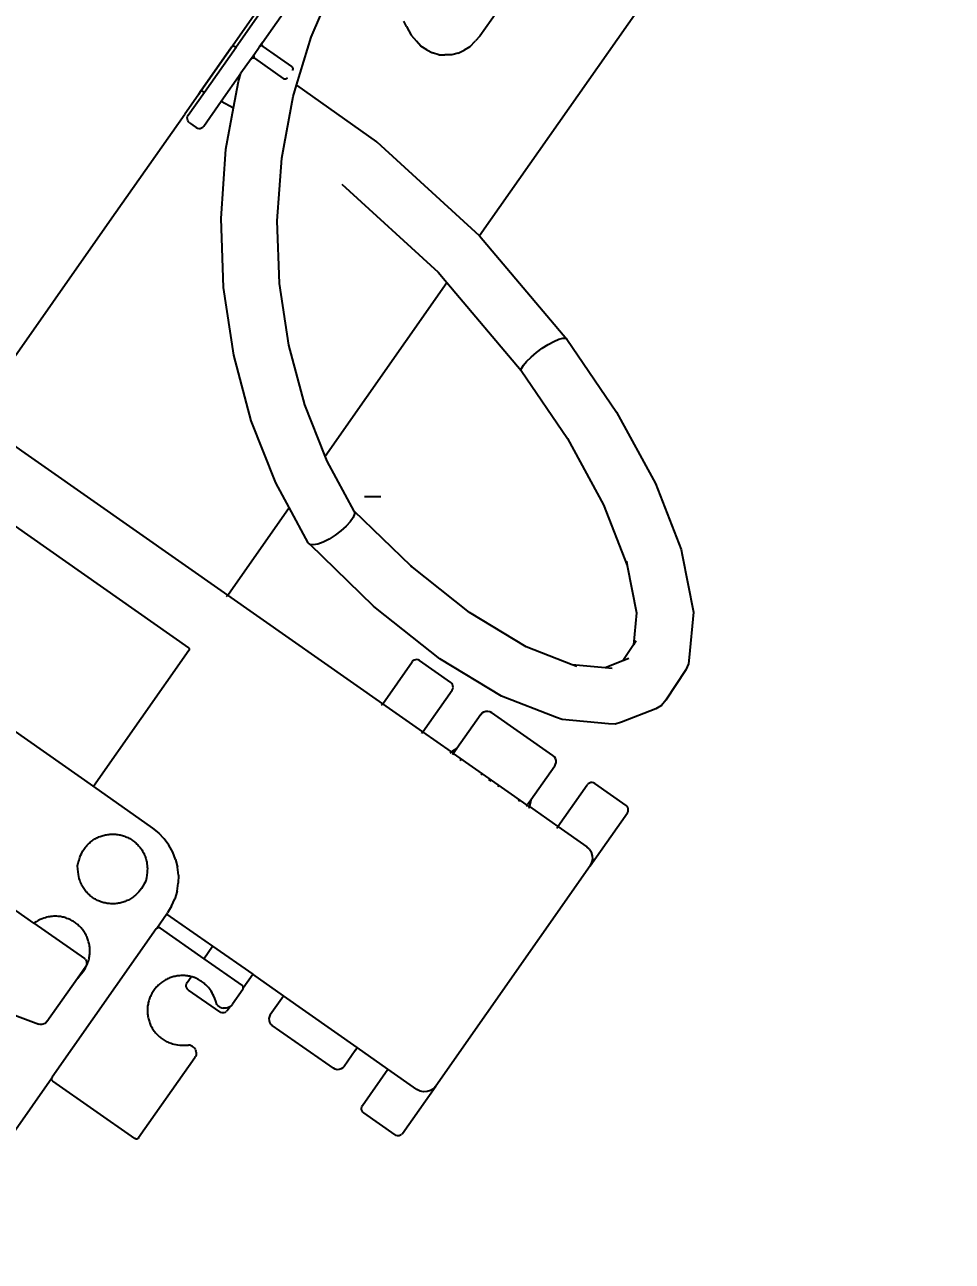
# Model space of a CAD drawing. Header units: metres. Extents: x 141303 to 146299, y 125960 to 127091.
# Drawn here: x 146021.272 to 146021.679, y 126153.437 to 126153.98 of the extents above; entities that cross this region are included whole.
import ezdxf

# ---------------------------------------------------------------- set-up
doc = ezdxf.new("R2010")
doc.units = ezdxf.units.M
doc.header["$MEASUREMENT"] = 0
for name, color, linetype in [('DIMENSION', 50, 'Continuous'), ('Edges', 7, 'Continuous'), ('FURNITURE', 6, 'Continuous')]:
    doc.layers.add(name, color=color, linetype=linetype)
doc.styles.get("Standard").update_dxf_attribs({"font": 'arial.ttf'})
doc.dimstyles.get("Standard").update_dxf_attribs({"dimtxt": 0.18, "dimasz": 0.18, "dimexe": 0.18, "dimexo": 0.0625, "dimgap": 0.09, "dimtad": 0, "dimtih": 1, "dimtoh": 1, "dimdec": 4, "dimzin": 0, "dimdsep": 46, "dimtxsty": 'Standard', "dimcen": 0.09, "dimadec": 0, "dimazin": 0, "dimtfac": 1, "dimtdec": 4, "dimtofl": 0, "dimtmove": 0, "dimatfit": 3, "dimfxl": 1, "dimtolj": 1, "dimtzin": 0, "dimarcsym": 0})

# ---------------------------------------------------------------- blocks, each defined once
blk = doc.blocks.new('Mobile C-Arm X-Ray Machine pl')
at = {"layer": 'Edges'}
for p, q in [((3.26891, 2.76406), (3.35688, 2.76406)), ((3.26891, 2.64916), (3.26891, 2.76406)), ((3.35688, 2.76406), (3.40519, 2.76406)), ((3.40366, 2.76127), (3.40387, 2.76175)), ((3.40387, 2.76175), (3.40419, 2.76216)), ((3.40419, 2.76216), (3.4046, 2.76248)), ((3.4046, 2.76248), (3.40509, 2.76268)), ((3.40509, 2.76268), (3.40561, 2.76275)), ((3.53297, 2.76406), (3.40519, 2.76406)), ((3.40561, 2.76275), (3.41595, 2.76275)), ((3.41419, 2.76406), (3.41579, 2.76406)), ((3.41579, 2.76406), (3.41595, 2.76275)), ((3.43536, 2.76406), (3.41579, 2.76406)), ((3.41595, 2.76275), (3.43631, 2.76275)), ((3.43615, 2.76406), (3.43631, 2.76275)), ((3.4509, 2.76275), (3.43631, 2.76275)), ((3.24472, 2.75806), (3.24472, 2.64984)), ((3.40359, 2.76075), (3.40366, 2.76127)), ((3.40359, 2.76075), (3.40359, 2.75775)), ((3.40359, 2.75775), (3.40366, 2.75723)), ((3.40366, 2.75723), (3.40387, 2.75675)), ((3.40387, 2.75675), (3.40419, 2.75633)), ((3.40419, 2.75633), (3.4046, 2.75602)), ((3.4046, 2.75602), (3.40509, 2.75582)), ((3.40509, 2.75582), (3.40561, 2.75575)), ((3.40561, 2.75575), (3.41681, 2.75575)), ((3.41681, 2.75575), (3.41744, 2.75062)), ((3.41681, 2.75575), (3.4295, 2.75575)), ((3.41744, 2.75062), (3.42645, 2.75474)), ((3.42645, 2.75474), (3.4295, 2.75575)), ((3.43594, 2.75575), (3.4295, 2.75575)), ((3.43594, 2.75575), (3.43619, 2.75571)), ((3.43594, 2.75575), (3.43794, 2.75575)), ((3.43619, 2.75571), (3.43644, 2.75561)), ((3.43768, 2.75571), (3.43619, 2.75571)), ((3.43644, 2.75561), (3.43664, 2.75545)), ((3.43664, 2.75545), (3.4368, 2.75525)), ((3.4368, 2.75525), (3.4369, 2.75501)), ((3.4369, 2.75501), (3.43694, 2.75475)), ((3.4369, 2.75501), (3.43697, 2.75501)), ((3.43697, 2.75501), (3.43694, 2.75475)), ((3.43694, 2.74175), (3.43694, 2.75475)), ((3.43707, 2.75525), (3.43697, 2.75501)), ((3.43723, 2.75545), (3.43707, 2.75525)), ((3.43744, 2.75561), (3.43723, 2.75545)), ((3.43768, 2.75571), (3.43744, 2.75561)), ((3.43794, 2.75575), (3.43768, 2.75571)), ((3.43794, 2.75575), (3.44125, 2.75575)), ((3.44151, 2.75571), (3.44125, 2.75575)), ((3.44325, 2.75575), (3.44125, 2.75575)), ((3.44325, 2.75575), (3.44125, 2.75575)), ((3.44175, 2.75561), (3.44151, 2.75571)), ((3.44151, 2.75571), (3.44299, 2.75571)), ((3.44196, 2.75545), (3.44175, 2.75561)), ((3.44212, 2.75525), (3.44196, 2.75545)), ((3.44222, 2.75501), (3.44212, 2.75525)), ((3.44225, 2.75475), (3.44222, 2.75501)), ((3.44225, 2.75475), (3.44229, 2.75501)), ((3.44225, 2.74175), (3.44225, 2.75475)), ((3.44229, 2.75501), (3.44239, 2.75525)), ((3.44239, 2.75525), (3.44255, 2.75545)), ((3.44255, 2.75545), (3.44275, 2.75561)), ((3.44275, 2.75561), (3.44299, 2.75571)), ((3.44299, 2.75571), (3.44325, 2.75575)), ((3.44325, 2.75575), (3.47358, 2.75575)), ((3.4033, 2.74414), (3.41744, 2.75062)), ((3.38138, 2.73102), (3.4033, 2.74414)), ((3.45522, 2.74219), (3.47738, 2.74679)), ((3.43694, 2.74175), (3.43697, 2.74149)), ((3.43697, 2.74149), (3.43707, 2.74125)), ((3.43707, 2.74125), (3.43723, 2.74104)), ((3.43723, 2.74104), (3.43744, 2.74088)), ((3.43744, 2.74088), (3.43768, 2.74078)), ((3.43765, 2.73639), (3.45522, 2.74219)), ((3.43768, 2.74078), (3.43794, 2.74075)), ((3.44125, 2.74075), (3.44151, 2.74078)), ((3.44151, 2.74078), (3.44175, 2.74088)), ((3.44175, 2.74088), (3.44196, 2.74104)), ((3.44196, 2.74104), (3.44212, 2.74125)), ((3.44212, 2.74125), (3.44222, 2.74149)), ((3.44222, 2.74149), (3.44225, 2.74175)), ((3.41741, 2.72766), (3.43345, 2.73501)), ((3.43345, 2.73501), (3.43765, 2.73639)), ((3.43765, 2.73639), (3.43752, 2.70024)), ((3.43765, 2.73648), (3.43765, 2.73639)), ((3.36106, 2.7156), (3.38138, 2.73102)), ((3.39253, 2.71346), (3.41244, 2.72538)), ((3.41244, 2.72538), (3.41741, 2.72766)), ((3.47866, 2.71561), (3.47974, 2.71759)), ((3.34269, 2.69816), (3.36106, 2.7156)), ((3.37408, 2.69947), (3.39253, 2.71346)), ((3.47701, 2.71231), (3.47628, 2.70949)), ((3.47866, 2.71561), (3.47701, 2.71231)), ((3.47576, 2.70707), (3.47628, 2.70949)), ((3.47592, 2.7046), (3.47576, 2.70707)), ((3.47592, 2.7046), (3.47614, 2.70219)), ((3.47697, 2.69982), (3.47614, 2.70219)), ((3.18262, 2.69897), (3.18262, 2.64916)), ((3.32658, 2.67898), (3.34269, 2.69816)), ((3.3574, 2.68363), (3.37408, 2.69947)), ((3.41733, 2.7017), (3.4111, 2.65398)), ((3.4375, 2.70009), (3.43088, 2.64935)), ((3.43752, 2.70024), (3.4375, 2.70009)), ((3.47697, 2.69982), (3.47818, 2.698)), ((3.47962, 2.69593), (3.47818, 2.698)), ((3.48156, 2.69433), (3.47962, 2.69593)), ((3.48156, 2.69433), (3.4837, 2.69317)), ((3.48596, 2.69217), (3.4837, 2.69317)), ((3.48596, 2.69217), (3.4889, 2.69169)), ((3.49127, 2.69136), (3.4889, 2.69169)), ((3.79022, 2.69136), (3.49127, 2.69136)), ((3.34278, 2.66622), (3.3574, 2.68363)), ((3.31301, 2.65841), (3.32658, 2.67898)), ((3.33153, 2.64916), (3.34278, 2.66622)), ((3.30839, 2.64916), (3.31301, 2.65841)), ((3.4111, 2.65398), (3.40982, 2.64916)), ((3.09093, 2.64741), (3.09926, 2.61529)), ((3.12875, 2.63822), (3.12875, 2.65041)), ((3.18251, 2.64908), (3.18262, 2.64916)), ((3.18262, 2.64916), (3.18251, 2.64916)), ((3.18262, 2.64916), (3.18262, 2.62253)), ((3.24391, 2.64916), (3.18262, 2.64916)), ((3.24417, 2.64919), (3.24391, 2.64916)), ((3.24439, 2.64928), (3.24417, 2.64919)), ((3.24456, 2.64943), (3.24439, 2.64928)), ((3.24467, 2.64962), (3.24456, 2.64943)), ((3.24472, 2.64984), (3.24467, 2.64962)), ((3.26824, 2.64916), (3.26874, 2.64916)), ((3.26891, 2.64916), (3.30839, 2.64916)), ((3.26891, 2.57932), (3.26891, 2.64916)), ((3.30179, 2.63593), (3.30839, 2.64916)), ((3.32107, 2.62875), (3.33045, 2.64754)), ((3.33045, 2.64754), (3.33153, 2.64916)), ((3.33153, 2.64916), (3.40982, 2.64916)), ((3.40982, 2.64916), (3.39894, 2.60808)), ((3.43083, 2.64916), (3.41805, 2.60095)), ((3.43088, 2.64935), (3.43083, 2.64916)), ((3.70644, 2.64916), (3.43083, 2.64916)), ((3.12875, 2.63822), (3.12875, 2.61541)), ((3.2965, 2.60281), (3.30168, 2.63504)), ((3.30168, 2.63504), (3.30179, 2.63593)), ((3.30224, 2.63398), (3.30168, 2.63504)), ((3.30343, 2.6328), (3.30224, 2.63398)), ((3.30516, 2.63159), (3.30343, 2.6328)), ((3.30732, 2.63043), (3.30516, 2.63159)), ((3.30976, 2.6294), (3.30732, 2.63043)), ((3.31231, 2.62857), (3.30976, 2.6294)), ((3.3148, 2.628), (3.31231, 2.62857)), ((3.31707, 2.62772), (3.3148, 2.628)), ((3.31649, 2.60005), (3.32107, 2.62875)), ((3.31895, 2.62776), (3.31707, 2.62772)), ((3.32031, 2.62811), (3.31895, 2.62776)), ((3.32107, 2.62875), (3.32031, 2.62811)), ((3.18262, 2.62253), (3.18242, 2.6196)), ((3.09945, 2.61481), (3.09926, 2.61529)), ((3.12868, 2.6149), (3.12875, 2.61541)), ((3.18091, 2.61393), (3.18185, 2.61672)), ((3.18185, 2.61672), (3.18242, 2.6196)), ((3.09977, 2.61435), (3.09945, 2.61481)), ((3.10019, 2.61396), (3.09977, 2.61435)), ((3.10068, 2.61367), (3.10019, 2.61396)), ((3.10121, 2.61348), (3.10068, 2.61367)), ((3.10175, 2.61341), (3.10121, 2.61348)), ((3.10175, 2.61341), (3.12127, 2.61341)), ((3.12127, 2.61341), (3.12675, 2.61341)), ((3.12142, 2.61335), (3.12127, 2.61341)), ((3.12727, 2.61348), (3.12675, 2.61341)), ((3.12775, 2.61368), (3.12727, 2.61348)), ((3.12775, 2.61368), (3.12816, 2.614)), ((3.12848, 2.61441), (3.12816, 2.614)), ((3.12868, 2.6149), (3.12848, 2.61441)), ((3.17797, 2.60885), (3.17961, 2.6113)), ((3.17961, 2.6113), (3.18091, 2.61393)), ((3.17383, 2.6047), (3.17604, 2.60664)), ((3.17797, 2.60885), (3.17604, 2.60664)), ((3.39894, 2.60808), (3.38824, 2.57968)), ((3.39894, 2.60808), (3.39969, 2.60845)), ((3.39969, 2.60845), (3.40104, 2.60855)), ((3.40104, 2.60855), (3.4029, 2.60838)), ((3.4029, 2.60838), (3.40515, 2.60795)), ((3.40515, 2.60795), (3.40762, 2.60728)), ((3.40762, 2.60728), (3.41015, 2.60642)), ((3.41015, 2.60642), (3.41257, 2.60543)), ((3.16875, 2.60177), (3.16596, 2.60083)), ((3.16875, 2.60177), (3.17138, 2.60307)), ((3.17383, 2.6047), (3.17138, 2.60307)), ((3.29462, 2.57154), (3.29638, 2.60186)), ((3.29638, 2.60186), (3.2965, 2.60281)), ((3.41257, 2.60543), (3.41471, 2.60438)), ((3.41471, 2.60438), (3.41642, 2.60334)), ((3.41642, 2.60334), (3.4176, 2.60238)), ((3.4176, 2.60238), (3.41816, 2.60157)), ((3.41816, 2.60157), (3.41805, 2.60095)), ((2.94843, 2.60006), (3.08573, 2.60003)), ((3.08499, 2.59906), (3.08502, 2.59932)), ((3.08499, 2.56206), (3.08499, 2.59906)), ((3.08502, 2.59932), (3.08512, 2.59956)), ((3.08512, 2.59956), (3.08528, 2.59977)), ((3.08549, 2.59993), (3.08528, 2.59977)), ((3.08573, 2.60003), (3.08549, 2.59993)), ((3.08599, 2.60006), (3.08573, 2.60003)), ((3.15299, 2.60006), (3.08599, 2.60006)), ((3.15299, 2.60006), (3.15325, 2.60003)), ((3.15325, 2.60003), (3.15961, 2.60006)), ((3.15325, 2.60003), (3.15349, 2.59993)), ((3.15349, 2.59993), (3.1537, 2.59977)), ((3.15386, 2.59956), (3.1537, 2.59977)), ((3.15396, 2.59932), (3.15386, 2.59956)), ((3.15399, 2.59906), (3.15396, 2.59932)), ((3.15399, 2.59906), (3.15399, 2.57932)), ((3.15961, 2.60006), (3.15961, 2.57932)), ((3.15961, 2.60006), (3.16015, 2.60006)), ((3.16308, 2.60025), (3.16015, 2.60006)), ((3.16308, 2.60025), (3.16596, 2.60083)), ((3.31488, 2.57246), (3.31649, 2.60005)), ((3.31639, 2.59946), (3.31649, 2.60005)), ((3.41805, 2.60095), (3.40657, 2.57045)), ((3.14151, 2.57832), (3.14183, 2.57874)), ((3.14183, 2.57874), (3.14225, 2.57905)), ((3.14225, 2.57905), (3.14273, 2.57925)), ((3.14273, 2.57925), (3.14325, 2.57932)), ((3.14325, 2.57932), (3.1459, 2.57932)), ((3.15399, 2.57932), (3.15399, 2.56206)), ((3.15399, 2.57932), (3.15961, 2.57932)), ((3.15961, 2.57932), (3.15961, 2.56127)), ((3.26824, 2.57932), (3.26874, 2.57932)), ((3.26891, 2.57932), (3.28776, 2.57932)), ((3.26891, 2.56127), (3.26891, 2.57932)), ((3.28828, 2.57925), (3.28776, 2.57932)), ((3.28876, 2.57905), (3.28828, 2.57925)), ((3.28918, 2.57874), (3.28876, 2.57905)), ((3.2895, 2.57832), (3.28918, 2.57874)), ((3.38824, 2.57968), (3.37583, 2.55471)), ((3.14125, 2.57732), (3.14131, 2.57784)), ((3.14125, 2.56327), (3.14125, 2.57732)), ((3.14131, 2.57784), (3.14151, 2.57832)), ((3.2897, 2.57784), (3.2895, 2.57832)), ((3.28976, 2.57732), (3.2897, 2.57784)), ((3.28976, 2.56327), (3.28976, 2.57732)), ((3.29637, 2.54507), (3.29462, 2.57154)), ((3.3165, 2.54804), (3.31488, 2.57246)), ((3.40657, 2.57045), (3.3932, 2.54356)), ((3.12484, 2.56525), (3.12458, 2.56571)), ((3.12502, 2.56474), (3.12484, 2.56525)), ((3.14276, 2.56463), (3.14282, 2.56518)), ((3.14282, 2.56518), (3.14297, 2.56571)), ((3.08502, 2.5618), (3.08499, 2.56206)), ((3.08512, 2.56156), (3.08502, 2.5618)), ((3.08528, 2.56135), (3.08512, 2.56156)), ((3.08549, 2.5612), (3.08528, 2.56135)), ((3.08573, 2.5611), (3.08549, 2.5612)), ((3.08599, 2.56106), (3.08573, 2.5611)), ((3.12212, 2.56106), (3.08599, 2.56106)), ((3.12212, 2.56106), (3.12266, 2.56111)), ((3.12318, 2.56125), (3.12266, 2.56111)), ((3.12366, 2.56149), (3.12318, 2.56125)), ((3.12409, 2.56181), (3.12366, 2.56149)), ((3.12409, 2.56181), (3.12446, 2.5622)), ((3.12475, 2.56265), (3.12446, 2.5622)), ((3.12475, 2.56265), (3.12496, 2.56314)), ((3.12496, 2.56314), (3.12508, 2.56367)), ((3.12509, 2.5642), (3.12502, 2.56474)), ((3.12508, 2.56367), (3.12509, 2.5642)), ((3.14131, 2.56275), (3.14125, 2.56327)), ((3.14151, 2.56227), (3.14131, 2.56275)), ((3.14183, 2.56186), (3.14151, 2.56227)), ((3.14225, 2.56154), (3.14183, 2.56186)), ((3.14225, 2.56154), (3.14273, 2.56134)), ((3.14325, 2.56127), (3.14273, 2.56134)), ((3.1428, 2.56407), (3.14276, 2.56463)), ((3.1428, 2.56407), (3.14291, 2.56353)), ((3.14291, 2.56353), (3.14312, 2.56301)), ((3.1434, 2.56254), (3.14312, 2.56301)), ((3.14325, 2.56127), (3.14508, 2.56127)), ((3.14376, 2.56211), (3.1434, 2.56254)), ((3.14417, 2.56175), (3.14376, 2.56211)), ((3.14464, 2.56145), (3.14417, 2.56175)), ((3.14464, 2.56145), (3.14508, 2.56127)), ((3.14508, 2.56127), (3.14516, 2.56124)), ((3.14569, 2.56111), (3.14516, 2.56124)), ((3.14569, 2.56111), (3.14625, 2.56106)), ((3.15299, 2.56106), (3.14625, 2.56106)), ((3.15299, 2.56106), (3.15325, 2.5611)), ((3.15325, 2.5611), (3.15349, 2.5612)), ((3.15349, 2.5612), (3.15359, 2.56127)), ((3.15359, 2.56127), (3.1537, 2.56135)), ((3.15359, 2.56127), (3.15961, 2.56127)), ((3.1537, 2.56135), (3.15386, 2.56156)), ((3.15386, 2.56156), (3.15396, 2.5618)), ((3.15396, 2.5618), (3.15399, 2.56206)), ((3.15961, 2.54741), (3.15961, 2.56127)), ((3.26824, 2.56127), (3.26874, 2.56127)), ((3.26891, 2.56127), (3.28776, 2.56127)), ((3.26891, 2.54833), (3.26891, 2.56127)), ((3.28776, 2.56127), (3.28828, 2.56134)), ((3.28828, 2.56134), (3.28876, 2.56154)), ((3.28876, 2.56154), (3.28918, 2.56186)), ((3.28918, 2.56186), (3.2895, 2.56227)), ((3.2895, 2.56227), (3.2897, 2.56275)), ((3.2897, 2.56275), (3.28976, 2.56327)), ((3.37583, 2.55471), (3.36249, 2.53473)), ((3.14973, 2.54703), (3.14914, 2.54658)), ((3.15041, 2.54731), (3.14973, 2.54703)), ((3.15115, 2.54741), (3.15041, 2.54731)), ((3.15115, 2.54741), (3.15961, 2.54741)), ((3.15978, 2.54741), (3.15961, 2.54741)), ((3.15961, 2.51416), (3.15961, 2.54741)), ((3.26874, 2.5484), (3.26824, 2.54861)), ((3.26874, 2.54741), (3.26824, 2.54741)), ((3.27112, 2.54741), (3.26891, 2.54833)), ((3.26891, 2.54741), (3.26891, 2.54833)), ((3.27112, 2.54741), (3.26891, 2.54741)), ((3.26891, 2.51416), (3.26891, 2.54741)), ((3.28651, 2.54741), (3.27112, 2.54741)), ((3.28651, 2.54741), (3.28725, 2.54731)), ((3.28725, 2.54731), (3.28793, 2.54703)), ((3.28793, 2.54703), (3.28852, 2.54658)), ((3.32082, 2.53037), (3.3165, 2.54804)), ((3.1484, 2.54532), (3.14831, 2.54459)), ((3.14831, 2.51695), (3.14831, 2.54459)), ((3.14869, 2.546), (3.1484, 2.54532)), ((3.14914, 2.54658), (3.14869, 2.546)), ((3.26824, 2.54388), (3.2687, 2.54388)), ((3.28852, 2.54658), (3.28897, 2.546)), ((3.28897, 2.546), (3.28925, 2.54532)), ((3.28925, 2.54532), (3.28935, 2.54459)), ((3.28935, 2.51695), (3.28935, 2.54459)), ((3.30155, 2.52392), (3.29637, 2.54507)), ((3.3932, 2.54356), (3.3787, 2.52183)), ((3.26824, 2.53452), (3.2687, 2.53452)), ((3.36249, 2.53473), (3.35013, 2.52191)), ((3.36365, 2.53593), (3.36249, 2.53473)), ((3.26824, 2.531), (3.2687, 2.531)), ((3.26824, 2.53054), (3.2687, 2.53054)), ((3.32127, 2.52853), (3.32082, 2.53037)), ((3.32685, 2.51974), (3.32082, 2.53037)), ((3.26824, 2.52703), (3.2687, 2.52703)), ((3.30219, 2.52173), (3.30155, 2.52392)), ((3.31063, 2.50687), (3.30219, 2.52173)), ((3.33271, 2.51584), (3.32685, 2.51974)), ((3.32816, 2.51744), (3.32685, 2.51974)), ((3.35013, 2.52191), (3.33985, 2.51607)), ((3.37741, 2.52043), (3.36236, 2.50484)), ((3.3787, 2.52183), (3.37741, 2.52043)), ((3.1484, 2.51622), (3.14831, 2.51695)), ((3.14869, 2.51554), (3.1484, 2.51622)), ((3.14914, 2.51496), (3.14869, 2.51554)), ((3.14973, 2.51451), (3.14914, 2.51496)), ((3.26824, 2.51767), (3.2687, 2.51767)), ((3.28793, 2.51451), (3.28852, 2.51496)), ((3.28852, 2.51496), (3.28897, 2.51554)), ((3.28897, 2.51554), (3.28925, 2.51622)), ((3.28925, 2.51622), (3.28935, 2.51695)), ((3.33985, 2.51607), (3.33271, 2.51584)), ((3.33466, 2.51454), (3.33271, 2.51584)), ((3.34154, 2.51613), (3.33985, 2.51607)), ((3.15041, 2.51423), (3.14973, 2.51451)), ((3.15115, 2.51414), (3.15041, 2.51423)), ((3.1583, 2.51414), (3.15115, 2.51414)), ((3.1583, 2.51414), (3.15961, 2.51416)), ((3.15961, 2.51416), (3.15978, 2.51414)), ((3.15961, 2.50032), (3.15961, 2.51416)), ((3.26874, 2.51414), (3.26824, 2.51414)), ((3.26874, 2.51314), (3.26824, 2.51293)), ((3.26891, 2.51416), (3.26934, 2.51414)), ((3.26891, 2.51416), (3.26891, 2.51321)), ((3.27112, 2.51414), (3.26891, 2.51321)), ((3.26891, 2.51321), (3.26891, 2.50032)), ((3.27112, 2.51414), (3.26934, 2.51414)), ((3.28651, 2.51414), (3.27112, 2.51414)), ((3.28651, 2.51414), (3.28725, 2.51423)), ((3.28725, 2.51423), (3.28793, 2.51451)), ((3.312, 2.50482), (3.31063, 2.50687)), ((3.31387, 2.50328), (3.312, 2.50482)), ((3.32521, 2.49572), (3.31387, 2.50328)), ((3.36236, 2.50484), (3.34783, 2.49659)), ((3.14125, 2.49832), (3.14131, 2.49884)), ((3.14125, 2.48427), (3.14125, 2.49832)), ((3.14131, 2.49884), (3.14151, 2.49932)), ((3.14151, 2.49932), (3.14183, 2.49974)), ((3.14183, 2.49974), (3.14225, 2.50005)), ((3.14225, 2.50005), (3.14273, 2.50025)), ((3.14273, 2.50025), (3.14325, 2.50032)), ((3.14325, 2.50032), (3.15961, 2.50032)), ((3.15961, 2.50032), (3.15978, 2.50032)), ((3.15961, 2.48727), (3.15961, 2.50032)), ((3.26824, 2.50032), (3.26874, 2.50032)), ((3.26891, 2.50032), (3.28776, 2.50032)), ((3.26891, 2.50032), (3.26891, 2.48727)), ((3.28828, 2.50025), (3.28776, 2.50032)), ((3.28876, 2.50005), (3.28828, 2.50025)), ((3.28918, 2.49974), (3.28876, 2.50005)), ((3.2895, 2.49932), (3.28918, 2.49974)), ((3.2897, 2.49884), (3.2895, 2.49932)), ((3.28976, 2.49832), (3.2897, 2.49884)), ((3.28976, 2.48427), (3.28976, 2.49832)), ((3.34783, 2.49659), (3.34572, 2.49543)), ((3.32749, 2.49476), (3.32521, 2.49572)), ((3.32993, 2.49451), (3.32749, 2.49476)), ((3.34338, 2.49496), (3.32993, 2.49451)), ((3.34572, 2.49543), (3.34338, 2.49496)), ((3.14131, 2.48375), (3.14125, 2.48427)), ((3.14151, 2.48327), (3.14131, 2.48375)), ((3.14183, 2.48286), (3.14151, 2.48327)), ((3.15978, 2.48598), (3.15961, 2.48727)), ((3.16028, 2.48477), (3.15978, 2.48598)), ((3.16108, 2.48373), (3.16028, 2.48477)), ((3.16211, 2.48294), (3.16108, 2.48373)), ((3.16332, 2.48244), (3.16211, 2.48294)), ((3.26521, 2.48244), (3.26641, 2.48294)), ((3.26641, 2.48294), (3.26745, 2.48373)), ((3.26745, 2.48373), (3.26824, 2.48477)), ((3.26874, 2.48598), (3.26824, 2.48477)), ((3.26874, 2.48598), (3.26891, 2.48727)), ((3.28918, 2.48286), (3.2895, 2.48327)), ((3.2895, 2.48327), (3.2897, 2.48375)), ((3.2897, 2.48375), (3.28976, 2.48427)), ((3.14225, 2.48254), (3.14183, 2.48286)), ((3.14225, 2.48254), (3.14273, 2.48234)), ((3.14325, 2.48227), (3.14273, 2.48234)), ((3.14325, 2.48227), (3.16461, 2.48227)), ((3.16461, 2.48227), (3.16332, 2.48244)), ((3.26391, 2.48227), (3.16461, 2.48227)), ((3.26391, 2.48227), (3.26521, 2.48244)), ((3.26391, 2.48227), (3.28776, 2.48227)), ((3.28776, 2.48227), (3.28828, 2.48234)), ((3.28828, 2.48234), (3.28876, 2.48254)), ((3.28876, 2.48254), (3.28918, 2.48286))]:
    blk.add_line(p, q, dxfattribs=at)
for points in [[(3.12142, 2.61335), (3.12261, 2.61322), (3.12365, 2.61314), (3.12457, 2.6131), (3.12538, 2.61312), (3.12609, 2.61316), (3.12673, 2.61324), (3.1273, 2.61334), (3.12783, 2.61346), (3.12833, 2.61359), (3.1288, 2.61372), (3.12925, 2.61387), (3.12967, 2.61403), (3.13008, 2.6142), (3.13047, 2.61438), (3.13085, 2.61457), (3.13121, 2.61478), (3.13157, 2.615), (3.13193, 2.61522), (3.13227, 2.61546), (3.13261, 2.61571), (3.13294, 2.61597), (3.13326, 2.61625), (3.13357, 2.61653), (3.13387, 2.61682), (3.13417, 2.61712), (3.13445, 2.61744), (3.13472, 2.61776), (3.13498, 2.61809), (3.13523, 2.61842), (3.13547, 2.61877), (3.1357, 2.61912), (3.13592, 2.61948), (3.13612, 2.61985), (3.13631, 2.62023), (3.13649, 2.62061), (3.13666, 2.62099), (3.13682, 2.62138), (3.13696, 2.62178), (3.13709, 2.62218), (3.1372, 2.62258), (3.1373, 2.62299), (3.13739, 2.6234), (3.13747, 2.62382), (3.13753, 2.62423), (3.13758, 2.62465), (3.13761, 2.62507), (3.13763, 2.62549), (3.13764, 2.62591), (3.13763, 2.62633), (3.13761, 2.62675), (3.13758, 2.62717), (3.13753, 2.62759), (3.13747, 2.628), (3.13739, 2.62842), (3.1373, 2.62883), (3.1372, 2.62924), (3.13709, 2.62964), (3.13696, 2.63004), (3.13682, 2.63044), (3.13666, 2.63083), (3.13649, 2.63121), (3.13631, 2.63159), (3.13612, 2.63197), (3.13592, 2.63234), (3.1357, 2.6327), (3.13547, 2.63305), (3.13522, 2.6334), (3.13496, 2.63375), (3.13467, 2.6341), (3.13436, 2.63446), (3.13402, 2.63481), (3.13365, 2.63517), (3.13325, 2.63553), (3.13281, 2.63591), (3.13232, 2.63628), (3.13177, 2.63666), (3.13115, 2.63705), (3.13044, 2.63744), (3.12965, 2.63783), (3.12875, 2.63822)], [(3.15529, 2.63717), (3.1564, 2.63761), (3.15738, 2.63795), (3.15826, 2.63822), (3.15905, 2.63842), (3.15975, 2.63856), (3.16038, 2.63865), (3.16097, 2.6387), (3.16151, 2.63872), (3.16202, 2.63873), (3.16251, 2.63872), (3.16298, 2.63869), (3.16343, 2.63865), (3.16387, 2.63859), (3.16429, 2.63851), (3.1647, 2.63843), (3.16511, 2.63832), (3.16552, 2.63821), (3.16592, 2.63808), (3.16631, 2.63794), (3.16671, 2.63778), (3.16709, 2.63762), (3.16747, 2.63744), (3.16785, 2.63724), (3.16821, 2.63704), (3.16857, 2.63682), (3.16893, 2.6366), (3.16927, 2.63636), (3.16961, 2.63611), (3.16994, 2.63584), (3.17026, 2.63557), (3.17057, 2.63529), (3.17087, 2.635), (3.17117, 2.6347), (3.17145, 2.63438), (3.17172, 2.63406), (3.17198, 2.63373), (3.17223, 2.6334), (3.17247, 2.63305), (3.1727, 2.6327), (3.17292, 2.63234), (3.17312, 2.63197), (3.17331, 2.63159), (3.17349, 2.63121), (3.17366, 2.63083), (3.17382, 2.63044), (3.17396, 2.63004), (3.17409, 2.62964), (3.1742, 2.62924), (3.1743, 2.62883), (3.17439, 2.62842), (3.17447, 2.628), (3.17453, 2.62759), (3.17458, 2.62717), (3.17461, 2.62675), (3.17463, 2.62633), (3.17464, 2.62591), (3.17463, 2.62549), (3.17461, 2.62507), (3.17458, 2.62465), (3.17453, 2.62423), (3.17447, 2.62382), (3.17439, 2.6234), (3.1743, 2.62299), (3.1742, 2.62258), (3.17409, 2.62218), (3.17396, 2.62178), (3.17382, 2.62138), (3.17366, 2.62099), (3.17349, 2.62061), (3.17331, 2.62023), (3.17312, 2.61985), (3.17292, 2.61948), (3.1727, 2.61912), (3.17247, 2.61877), (3.17222, 2.61841), (3.17196, 2.61806), (3.17167, 2.61771), (3.17136, 2.61736), (3.17102, 2.61701), (3.17065, 2.61665), (3.17025, 2.61628), (3.1698, 2.61591), (3.16929, 2.61552), (3.1687, 2.61513), (3.168, 2.61471), (3.16719, 2.61428), (3.16625, 2.61383), (3.16515, 2.61335)], [(3.16515, 2.61335), (3.16397, 2.61322), (3.16292, 2.61314), (3.162, 2.6131), (3.1612, 2.61312), (3.16048, 2.61316), (3.15984, 2.61324), (3.15927, 2.61334), (3.15874, 2.61346), (3.15824, 2.61359), (3.15777, 2.61372), (3.15733, 2.61387), (3.1569, 2.61403), (3.1565, 2.6142), (3.15611, 2.61438), (3.15573, 2.61457), (3.15536, 2.61478), (3.155, 2.615), (3.15465, 2.61522), (3.1543, 2.61546), (3.15396, 2.61571), (3.15363, 2.61597), (3.15331, 2.61625), (3.153, 2.61653), (3.1527, 2.61682), (3.15241, 2.61712), (3.15212, 2.61744), (3.15185, 2.61776), (3.15159, 2.61809), (3.15134, 2.61842), (3.1511, 2.61877), (3.15087, 2.61912), (3.15066, 2.61948), (3.15045, 2.61985), (3.15026, 2.62023), (3.15008, 2.62061), (3.14991, 2.62099), (3.14976, 2.62138), (3.14962, 2.62178), (3.14949, 2.62218), (3.14937, 2.62258), (3.14927, 2.62299), (3.14918, 2.6234), (3.14911, 2.62382), (3.14904, 2.62423), (3.149, 2.62465), (3.14896, 2.62507), (3.14894, 2.62549), (3.14893, 2.62591), (3.14894, 2.62633), (3.14896, 2.62675), (3.149, 2.62717), (3.14904, 2.62759), (3.14911, 2.628), (3.14918, 2.62842), (3.14927, 2.62883), (3.14937, 2.62924), (3.14949, 2.62964), (3.14962, 2.63004), (3.14977, 2.63045), (3.14993, 2.63086), (3.15012, 2.63127), (3.15033, 2.63169), (3.15057, 2.63212), (3.15083, 2.63256), (3.15112, 2.63302), (3.15146, 2.63349), (3.15185, 2.634), (3.15232, 2.63454), (3.15289, 2.63512), (3.15356, 2.63574), (3.15435, 2.63643), (3.15529, 2.63717)], [(3.14297, 2.56571), (3.14368, 2.56667), (3.14427, 2.56754), (3.14475, 2.56832), (3.14515, 2.56902), (3.14546, 2.56966), (3.14572, 2.57025), (3.14592, 2.5708), (3.14608, 2.57132), (3.14622, 2.57181), (3.14633, 2.57229), (3.14643, 2.57275), (3.1465, 2.5732), (3.14656, 2.57363), (3.1466, 2.57406), (3.14662, 2.57449), (3.14663, 2.57491), (3.14662, 2.57533), (3.1466, 2.57574), (3.14657, 2.57615), (3.14653, 2.57654), (3.14649, 2.57692), (3.14644, 2.57727), (3.14639, 2.57759), (3.14633, 2.57789), (3.14628, 2.57814), (3.14622, 2.57837), (3.14616, 2.57858), (3.1461, 2.57877), (3.14604, 2.57895), (3.14597, 2.57913), (3.1459, 2.57931), (3.14582, 2.57949), (3.14574, 2.5797), (3.14565, 2.57992), (3.14554, 2.58015), (3.14543, 2.5804), (3.1453, 2.58066), (3.14516, 2.58093), (3.14501, 2.58121), (3.14483, 2.58151), (3.14464, 2.58181), (3.14443, 2.58212), (3.1442, 2.58244), (3.14396, 2.58275), (3.1437, 2.58307), (3.14344, 2.58338), (3.14315, 2.58369), (3.14286, 2.58399), (3.14256, 2.58429), (3.14225, 2.58457), (3.14193, 2.58484), (3.1416, 2.5851), (3.14126, 2.58535), (3.14091, 2.58559), (3.14056, 2.58582), (3.1402, 2.58604), (3.13983, 2.58624), (3.13946, 2.58643), (3.13908, 2.58661), (3.13869, 2.58678), (3.1383, 2.58694), (3.1379, 2.58708), (3.1375, 2.58721), (3.1371, 2.58732), (3.13669, 2.58742), (3.13628, 2.58751), (3.13587, 2.58759), (3.13545, 2.58765), (3.13503, 2.5877), (3.13461, 2.58773), (3.13419, 2.58775), (3.13377, 2.58776), (3.13335, 2.58775), (3.13293, 2.58773), (3.13251, 2.5877), (3.1321, 2.58765), (3.13168, 2.58759), (3.13127, 2.58751), (3.13086, 2.58742), (3.13045, 2.58732), (3.13004, 2.58721), (3.12964, 2.58708), (3.12925, 2.58694), (3.12886, 2.58678), (3.12847, 2.58661), (3.12809, 2.58643), (3.12772, 2.58624), (3.12735, 2.58604), (3.12699, 2.58582), (3.12663, 2.58559), (3.12629, 2.58535), (3.12595, 2.5851), (3.12562, 2.58484), (3.1253, 2.58457), (3.12499, 2.58429), (3.12469, 2.58399), (3.12439, 2.58369), (3.12411, 2.58338), (3.12384, 2.58306), (3.12358, 2.58273), (3.12333, 2.58239), (3.12309, 2.58205), (3.12286, 2.58169), (3.12264, 2.58133), (3.12244, 2.58097), (3.12225, 2.58059), (3.12207, 2.58021), (3.1219, 2.57983), (3.12175, 2.57943), (3.1216, 2.57904), (3.12147, 2.57864), (3.12136, 2.57823), (3.12126, 2.57783), (3.12117, 2.57741), (3.12109, 2.577), (3.12103, 2.57658), (3.12098, 2.57617), (3.12095, 2.57575), (3.12093, 2.57533), (3.12092, 2.57491), (3.12093, 2.57449), (3.12095, 2.57406), (3.12099, 2.57363), (3.12104, 2.5732), (3.12112, 2.57275), (3.12121, 2.57229), (3.12133, 2.57181), (3.12147, 2.57132), (3.12163, 2.5708), (3.12183, 2.57025), (3.12208, 2.56966), (3.1224, 2.56902), (3.12279, 2.56832), (3.12328, 2.56754), (3.12387, 2.56667), (3.12458, 2.56571)]]:
    blk.add_lwpolyline(points, dxfattribs=at)
blk = doc.blocks.new('*D335')
at = {"layer": 'Defpoints', "color": 0, "transparency": 16777216}
for p in [(146035.38572, 126167.7902), (146037.35398, 126166.37152), (146018.42724, 126144.26211)]:
    blk.add_point(p, dxfattribs=at)
at = {"layer": 'DIMENSION', "color": 0, "lineweight": -2, "transparency": 16777216}
for p, q in [((146035.43642, 126167.75365), (146037.5, 126166.26627)), ((146037.24873, 126166.2255), (146029.00585, 126154.78938)), ((146020.50074, 126142.98946), (146028.74363, 126154.42558)), ((146018.47794, 126144.22557), (146020.54152, 126142.73819))]:
    blk.add_line(p, q, dxfattribs=at)
at = {"layer": 'DIMENSION', "color": 0, "transparency": 16777216}
for points in [[(146037.22439, 126166.24304), (146037.27307, 126166.20796), (146037.35398, 126166.37152)], [(146020.47641, 126143.007), (146020.52508, 126142.97192), (146020.3955, 126142.84344)]]:
    blk.add_solid(points, dxfattribs=at)
at = {"layer": 'DIMENSION', "color": 0, "transparency": 16777216, "insert": (146028.87474, 126154.60748), "char_height": 0.18, "attachment_point": 5}
blk.add_mtext('\\A1;29.0028', dxfattribs=at)

msp = doc.modelspace()

# ---------------------------------------------------------------- linework, layer by layer
at = {"layer": 'FURNITURE'}
msp.add_line((146021.42133, 126153.77309), (146021.42847, 126153.77311), dxfattribs=at)

# ---------------------------------------------------------------- block references
at = {"layer": 'FURNITURE', "xscale": 1.190213132251739, "yscale": 1.190213132251739, "zscale": 1.190213132251739, "rotation": 54.9676855275574}
msp.add_blockref('Mobile C-Arm X-Ray Machine pl', (146021.70966, 126148.73398), dxfattribs=at)

# ---------------------------------------------------------------- dimensions: what is measured, and where the dimension line sits
at = {"layer": 'DIMENSION'}
dim = msp.add_aligned_dim(p1=(146018.42724, 126144.26211), p2=(146035.38572, 126167.7902), distance=-2.42625, dimstyle='Standard', dxfattribs=at)
dim.commit()
dim.dimension.update_dxf_attribs({"geometry": '*D335', "text_midpoint": (146028.87474, 126154.60748)})

doc.saveas('drawing.dxf')
